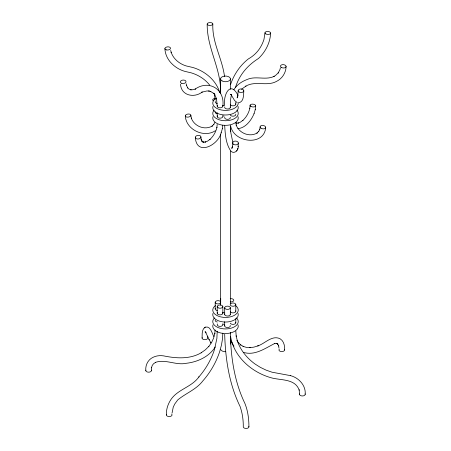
<?xml version="1.0" encoding="UTF-8"?>
<svg xmlns="http://www.w3.org/2000/svg" width="451" height="451" viewBox="0 0 451 451"><rect width="100%" height="100%" fill="white"/><g stroke="black" fill="none" stroke-linecap="round" stroke-linejoin="round"><path stroke-width="0.68" d="M224.688 105.359C222.98 95.663 230.106 79.81 237.925 95.195M238.167 90.69L237.75 96.26L237.857 95.651L237.074 97.929L237.688 97.348M243.799 90.775C243.557 94.778 243.968 102.123 238.562 102.732M232.71 142.899L232.197 147.894L232.615 146.648L231.735 148.373L232.541 147.206M238.1 146.654L238.342 143.046M172.045 413.122L173.24 407.168L174.774 403.972L177.75 399.919C185.857 393.171 196.422 389.501 202.973 380.745L203.113 380.599C210.521 372.143 216.204 362.209 219.716 351.526L221.469 345.054L222.495 338.938L222.839 333.171M264.985 32.827L263.976 39.372C261.242 48.003 256.038 54.577 248.309 58.957C240.084 65.418 233.968 74.438 230.63 84.326M270.611 33.07C270.234 42.71 265.476 51.904 258.508 58.455C247.605 65.339 239.318 74.804 235.478 87.466M215.093 329.985L214.766 333.808L214.862 333.379L213.594 338.16L211.513 342.608L208.655 346.644L208.92 346.295L205.335 349.841L201.107 352.823L201.462 352.643C189.978 359.47 176.025 358.432 163.465 355.85C160.02 355.349 156.407 355.704 153.25 357.22C148.131 359.436 145.245 365.101 145.808 370.547M286.092 66.472C286.024 72.808 282.072 78.784 276.356 81.484C266.738 86.637 255.204 80.419 245.699 86.226L246.043 86.051L241.494 89.259M217.202 124.425L216.869 127.577L216.954 127.283C215.905 131.951 213.436 136.236 209.912 139.472L210.127 139.258L207.657 141.056L205.188 142.104L205.684 141.941L203.457 142.161L204.038 142.178L202.172 141.603L203.204 142.195L201.772 140.87L202.076 141.36L201.157 139.325L201.264 139.838L200.915 136.98A2.819 1.827 -7 0 0 196.692 135.7A2.819 1.827 -7 0 0 196.715 138.874A2.819 1.827 -7 0 0 200.915 136.98M222.343 128.755L222.771 125.277M250.085 105.331L249.736 108.595L249.826 108.308C248.777 112.975 246.308 117.26 242.785 120.496L242.993 120.276L240.53 122.074L238.06 123.129L238.556 122.96L236.33 123.179L236.91 123.202L235.664 122.819M255.215 109.779L255.7 105.771M260.126 126.872L259.658 129.781L259.759 129.341L258.536 131.647M265.712 127.441C264.303 146.4 234.249 142.837 230.743 126.472M237.784 148.39L237.361 149.636M238.201 146.096C239.041 150.194 233.922 154.811 230.765 150.961C225.771 143.717 225.252 134.257 224.688 125.728M231.245 95.775L230.585 99.491L230.32 107.366M280.381 67.813L279.913 69.685L278.126 73.062L278.397 72.707L275.561 75.435L273.808 76.495L274.157 76.326C265.6 80.571 255.689 75.503 246.973 79.562C241.702 81.507 236.769 84.878 233.827 89.743M195.3 137.386C196.523 156.7 218.577 145.008 221.193 132.628M237.807 128.693C245.716 127.915 251.196 120.451 254.065 113.652M221.148 132.78L222.428 128.467M254.02 113.799L255.3 109.486M236.645 151.04L236.967 150.403M214.856 122.396L213.633 124.696L213.904 124.346L211.947 126.195L212.314 126.009C204.624 130.587 194.099 126.212 191.252 117.982L191.342 118.342L190.874 115.287A2.819 1.533 -8.6 0 0 186.686 114.385A2.819 1.533 -8.6 0 0 186.68 117.068A2.819 1.533 -8.6 0 0 190.874 115.287M215.274 346.982C209.05 356.775 197.555 362.006 186.336 363.28C175.997 365.603 165.387 358.782 155.392 362.401L155.736 362.232L153.537 363.748L152.258 365.423L151.457 367.819L151.553 367.39L151.446 370.547M213.881 336.581C212.021 333.52 210.628 325.673 205.295 327.144C201.496 329.23 202.285 334.433 202.087 338.058M258.806 131.292L256.85 133.141L257.217 132.96C249.617 137.555 238.934 133.124 236.155 124.927L236.245 125.288L235.8 122.379M204.235 327.798L204.681 327.522M204.839 327.42L205.295 327.144M215.319 130.762C203.948 138.254 185.975 129.617 185.288 115.873M290.489 375.632L271.97 372.188L266.079 370.119L260.357 367.362L255.097 364.053C247.148 358.32 240.592 350.438 237.418 341.086L237.502 341.441L236.138 335.871L236.234 336.26L235.8 331.028M231.143 94.484L230.45 94.304L231.318 94.749L230.703 94.4L231.639 95.33L231.16 94.845L234.667 100.624L237.203 102.569M243.433 352.355C254.809 356.002 265.351 348.183 274.924 343.369L274.428 343.527L276.948 343.482L276.39 343.267L277.991 344.192L277.528 343.814L278.746 346.024L278.639 345.511L278.955 348.144M290.393 375.604C298.686 377.673 306.015 385.408 305.192 394.332M230.732 337.28L230.636 336.891C234.187 356.921 251.5 372.019 270.42 377.56L270.504 377.588C280.46 380.672 294.931 378.175 299.233 390.16L299.143 389.799L299.554 394.332M205.808 332.37L205.188 332.015L205.983 332.917L205.69 332.359L209.196 339.738M209.636 85.064C204.963 79.094 198.333 74.984 191.371 72.893L184.763 71.337C174.605 68.451 165.286 59.611 164.908 48.595M236.893 340.319L238.291 342.506L240.913 345.094L240.451 344.716L243.54 346.554L242.982 346.345L246.494 347.411L250.344 347.682L249.781 347.659L253.924 347.118L258.254 345.776L257.792 345.928C264.912 343.69 271.97 334.783 280.065 338.746C283.893 341.001 284.869 345.838 284.592 349.953M234.001 346.176L231.346 342.016L230.371 339.53M208.914 339.208L210.944 343.036L210.645 342.467M232.789 142.161L230.839 132.819L230.32 125.649M219.744 92.556C216.085 80.16 204.985 71.066 192.853 67.498L186.24 65.942C179.74 64.053 173.331 59.092 171.098 52.085L171.183 52.446L170.715 50.422M214.36 94.073L214.27 93.712L215.2 99.97M232.068 342.715L232.152 343.07M186.15 83.762L186.511 85.577L186.404 85.07L187.74 88.024L187.43 87.533L189.037 89.123L191.173 89.811L190.593 89.794L192.149 89.822L195.497 89.027L195.035 89.18C209.033 79.246 225.117 89.478 222.839 106.21M180.535 84.196C181.037 95.691 194.223 98.312 202.245 92.021L201.783 92.173L206.885 90.972L209.253 91.029L208.672 91.006L210.837 91.497L210.279 91.288L213.943 93.532L213.481 93.16L214.924 94.879L214.614 94.389L216.615 98.938L216.508 98.425L217.202 106.21M224.519 76.501C222.27 58.568 211.998 42.439 212.833 23.965A2.819 1.46 -1.3 0 0 208.61 22.77A2.819 1.46 -1.3 0 0 208.604 25.295A2.819 1.46 -1.3 0 0 212.833 23.965M220.612 93.34C221.48 69.15 206.806 48.088 207.201 24.055M224.688 334.287C225.399 358.911 229.136 384.094 240.056 406.407C242.384 412.93 243.36 419.909 243.281 426.821A2.819 1.629 0 0 0 246.466 428.439A2.819 1.629 0 0 0 248.817 426.404M248.913 426.821C248.946 418.838 247.858 410.703 244.837 403.273C234.232 381.326 230.771 356.538 230.32 332.376M235.8 102.287L235.8 104.204M235.8 304.611A2.819 1.629 0 0 1 231.577 306.02A2.819 1.629 0 0 1 231.577 303.202A2.819 1.629 0 0 1 235.8 304.611L235.8 311.241M235.8 318.603L235.8 322.741M230.433 78.891L230.433 89.242M230.433 125.739L230.433 131.365M230.433 151.068L230.433 303.748M230.433 336.502L230.433 344.074M230.32 307.774A2.819 1.629 0 0 1 226.098 309.183A2.819 1.629 0 0 1 226.098 306.364A2.819 1.629 0 0 1 230.32 307.774L230.32 314.403M224.688 307.774L224.688 314.403M224.688 321.766L224.688 325.904M222.839 306.618L222.839 313.248M220.68 299.131L220.68 301.787M220.567 78.891L220.567 93.385M220.567 134.178L220.567 305.158M217.202 112.727L217.202 116.561M217.202 306.618L217.202 313.248M217.202 331.203L216.886 338.47L214.445 349.638C211.141 359.695 205.791 369.048 198.812 377.008L198.947 376.861C191.816 387.048 178.021 389.202 171.059 399.344C167.969 403.904 166.109 409.39 166.408 414.931M215.2 302.294L215.2 308.924M207.719 336.215L207.719 338.058A2.819 1.629 0 0 1 204.534 339.671A2.819 1.629 0 0 1 202.183 337.641M222.461 105.393A2.819 1.629 0 0 1 220.02 107.834A2.819 1.629 0 0 1 217.579 105.393M230.247 298.72A2.819 1.629 0 0 1 233.798 300.293A2.819 1.629 0 0 1 230.247 301.86M238.038 106.368A12.735 7.351 0 0 1 225.5 114.999A12.735 7.351 0 0 1 212.962 106.368M225.5 351.735A4.933 2.847 0 0 1 220.736 349.626M224.226 116.149A4.933 2.847 0 0 1 223.036 115.862M222.461 312.43A2.819 1.629 0 0 1 220.02 314.871A2.819 1.629 0 0 1 217.579 312.43M224.226 105.793A4.933 2.847 0 0 1 223.036 105.511M224.226 312.831A4.933 2.847 0 0 1 223.036 312.549M220.736 302.717A2.819 1.629 0 0 1 216.401 303.63A2.819 1.629 0 0 1 216.401 300.964A2.819 1.629 0 0 1 220.736 301.877M235.602 305.609A12.735 7.351 0 0 1 234.103 315.503A12.735 7.351 0 0 1 216.897 315.503A12.735 7.351 0 0 1 215.398 305.609M238.038 313.406A12.735 7.351 0 0 1 225.5 322.037A12.735 7.351 0 0 1 212.962 313.406M224.226 324.337A4.933 2.847 0 0 1 223.036 324.049M236.527 317.91A12.735 7.351 0 0 1 225.5 328.937A12.735 7.351 0 0 1 214.473 317.91M238.235 103.048A12.735 7.351 0 0 1 221.407 110.005A12.735 7.351 0 0 1 215.398 98.572M230.224 106.943A2.819 1.629 0 0 1 227.507 108.99A2.819 1.629 0 0 1 224.784 106.943M235.704 103.781A2.819 1.629 0 0 1 233.714 105.776A2.819 1.629 0 0 1 230.264 104.626M217.286 103.459A2.819 1.629 0 0 1 215.296 101.464M238.038 324.906A12.735 7.351 0 0 1 225.5 333.537A12.735 7.351 0 0 1 212.962 324.906M230.224 313.981A2.819 1.629 0 0 1 227.507 316.033A2.819 1.629 0 0 1 224.784 313.981M235.704 310.818A2.819 1.629 0 0 1 233.714 312.814A2.819 1.629 0 0 1 230.264 311.664M217.286 310.497A2.819 1.629 0 0 1 215.296 308.507M236.922 110.145A12.735 7.351 0 0 1 225.5 120.75A12.735 7.351 0 0 1 214.078 110.145M222.461 115.749A2.819 1.629 0 0 1 220.02 118.185A2.819 1.629 0 0 1 217.579 115.749M230.224 117.299A2.819 1.629 0 0 1 227.507 119.346A2.819 1.629 0 0 1 224.784 117.299M235.704 114.131A2.819 1.629 0 0 1 233.714 116.127A2.819 1.629 0 0 1 230.264 114.977M217.286 113.81A2.819 1.629 0 0 1 215.296 111.82M222.461 323.936A2.819 1.629 0 0 1 220.02 326.377A2.819 1.629 0 0 1 217.579 323.936M230.224 325.487A2.819 1.629 0 0 1 227.507 327.533A2.819 1.629 0 0 1 224.784 325.487M235.704 322.324A2.819 1.629 0 0 1 233.714 324.314A2.819 1.629 0 0 1 230.264 323.164M217.286 321.997A2.819 1.629 0 0 1 215.296 320.007M213.481 100.759A2.819 1.325 -2.2 0 1 212.872 99.333A2.819 1.325 -2.2 0 1 215.482 98.442M238.038 116.719A12.735 7.351 0 0 1 225.5 125.35A12.735 7.351 0 0 1 212.962 116.719M220.776 299.554A2.819 1.629 0 0 1 220.776 298.714M171.668 414.119A2.819 1.629 0 0 1 169.593 416.544A2.819 1.629 0 0 1 166.504 414.508M305.096 393.915A2.819 1.629 0 0 1 302.373 395.961A2.819 1.629 0 0 1 299.65 393.915M284.496 349.531A2.819 1.629 0 0 1 281.407 351.566A2.819 1.629 0 0 1 279.332 349.142M151.35 370.13A2.819 1.629 0 0 1 148.627 372.176A2.819 1.629 0 0 1 145.904 370.13M205.583 332.252L205.092 331.75L205.532 332.224M281.294 67.374A2.819 1.669 5 0 0 285.996 66.9A2.819 1.669 5 0 0 282.557 64.651A2.819 1.669 5 0 0 281.294 67.374M260.937 128.157A2.819 1.691 9.1 0 0 265.616 127.875A2.819 1.691 9.1 0 0 262.2 125.434A2.819 1.691 9.1 0 0 260.937 128.157M265.814 33.926A2.819 1.505 3.5 0 0 270.521 33.453A2.819 1.505 3.5 0 0 267.065 31.463A2.819 1.505 3.5 0 0 265.814 33.926M181.798 83.362A2.819 1.742 -3.8 0 0 186.015 81.676A2.819 1.742 -3.8 0 0 181.792 80.34A2.819 1.742 -3.8 0 0 181.798 83.362M218.03 307.768A2.819 1.629 0 0 0 222.743 307.035A2.819 1.629 0 0 0 219.293 305.045A2.819 1.629 0 0 0 218.03 307.768M222.016 80.904A4.933 2.847 0 0 0 230.264 79.63A4.933 2.847 0 0 0 224.226 76.14A4.933 2.847 0 0 0 222.016 80.904M238.991 91.965A2.819 1.787 1.4 0 0 243.703 91.232A2.819 1.787 1.4 0 0 240.253 88.994A2.819 1.787 1.4 0 0 238.991 91.965M233.533 144.264A2.819 1.905 2.6 0 0 238.246 143.536A2.819 1.905 2.6 0 0 234.802 141.112A2.819 1.905 2.6 0 0 233.533 144.264M250.919 106.391A2.819 1.398 6.1 0 0 255.604 106.132A2.819 1.398 6.1 0 0 252.154 104.136A2.819 1.398 6.1 0 0 250.919 106.391M166.312 49.886A2.819 1.578 -4.9 0 0 170.529 48.268A2.819 1.578 -4.9 0 0 166.312 47.141A2.819 1.578 -4.9 0 0 166.312 49.886"/></g></svg>
